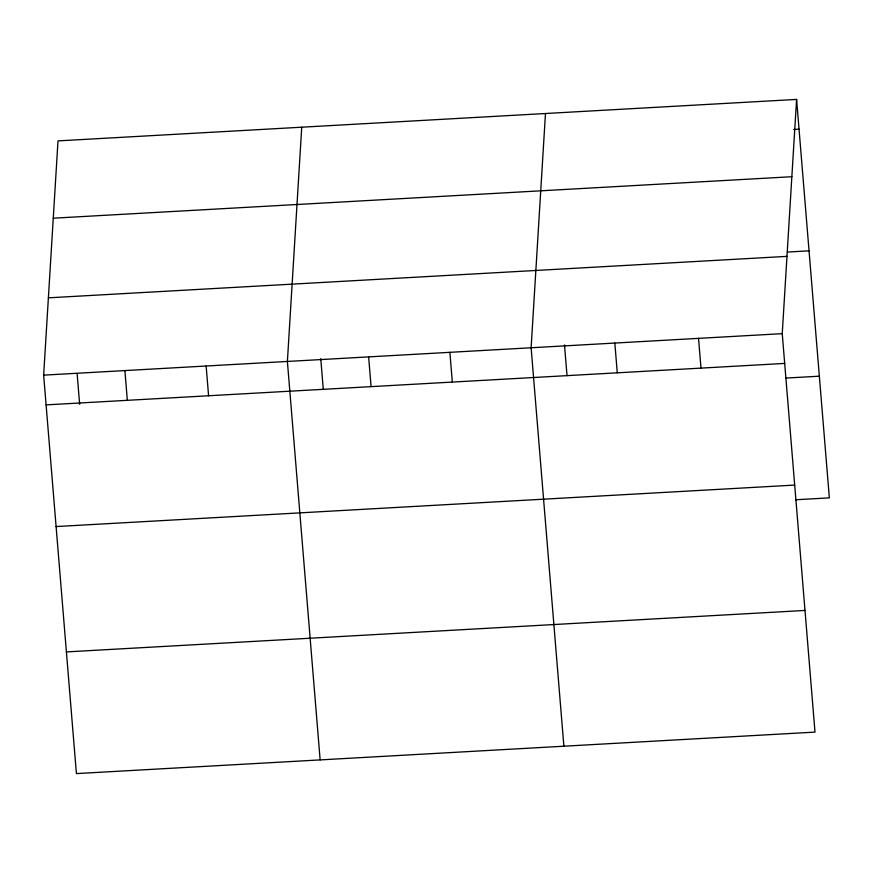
<?xml version="1.0" encoding="UTF-8"?>
<svg xmlns="http://www.w3.org/2000/svg" width="873" height="873" viewBox="0 0 873 873"><rect width="100%" height="100%" fill="white"/><g stroke="black" fill="none" stroke-linecap="round" stroke-linejoin="round"><path stroke-width="1.31" d="M796.591 99.413L782.241 333.661L815 732.109L76.409 773.587L43.65 375.139L58 140.891L796.591 99.413L829.35 497.861L795.598 499.76M301.731 127.207L287.392 361.455L320.14 759.903M545.472 113.512L531.122 347.77L563.882 746.208M793.633 129.477L799.035 129.171M53.264 218.195L791.855 176.717M787.435 252.046L809.042 250.835M48.386 297.835L786.977 256.367M43.65 375.139L782.241 333.661M46.094 404.886L784.696 363.419M785.591 378.085L819.343 376.198M56.101 526.561L794.692 485.082M66.403 651.913L805.004 610.445M698.542 338.364L700.986 368.122M614.832 343.067L617.276 372.815M564.493 344.955L567.014 375.63M449.879 352.332L452.323 382.079M368.635 356.893L371.08 386.641M320.762 358.639L323.283 389.314M206.137 366.016L208.592 395.764M124.894 370.578L127.338 400.325M77.13 373.655L79.65 404.33"/></g></svg>
